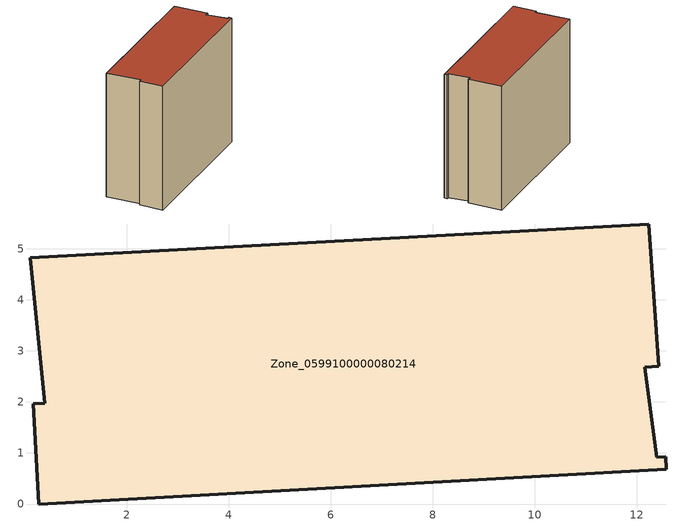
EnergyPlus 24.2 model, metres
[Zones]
Zone_0599100000080214
 floor ground (C_G): 12.58,0.68 0.27,0 0.16,1.96 0.39,1.98 0.1,4.83 12.23,5.49 12.43,2.7 12.15,2.69 12.39,0.92 12.56,0.93 z0
 wall outside (C_F): 12.43,2.7 12.23,5.49 0.1,4.83 0.39,1.98 0.16,1.96 0.27,0 12.58,0.68 12.56,0.93 12.39,0.92 12.15,2.69 12.43,2.7 z0:10.69
 roof outside (C_R): 12.39,0.92 12.15,2.69 12.43,2.7 12.23,5.49 0.1,4.83 0.39,1.98 0.16,1.96 0.27,0 12.58,0.68 12.56,0.93 z10.69
[BUILDING]
Pand.0599100000080214: North Axis=0; Terrain=City; Loads Convergence Tolerance Value=0.04; Temperature Convergence Tolerance Value=0.4; Solar Distribution=FullExterior; Maximum Number of Warmup Days=25; Minimum Number of Warmup Days=1
[Site:Location]
Rotterdam.The.Hague.AP_ZH_NLD Design_Conditions: Latitude=51.96; Longitude=4.45; Time Zone=1; Elevation=-4.5
[SITE:GROUNDTEMPERATURE:BUILDINGSURFACE]
18, 18, 18, 18, 18, 18, 18, 18, 18, 18, 18, 18
[MATERIAL] Thermal Absorptance=0.9; Solar Absorptance=0.7; Visible Absorptance=0.7
Name | Roughness | Thickness | Conductivity | Density | Specific Heat
G.TI.1946 | MediumSmooth | 0.15 | 1 | 540 | 1210
F.TI.1946 | Rough | 0.3 | 0.857143 | 1920 | 840
R.TI.1946 | MediumRough | 0.2 | 0.1 | 1500 | 1000
[CONSTRUCTION]
C_G: G.TI.1946
C_F: F.TI.1946
C_R: R.TI.1946
[ZONE]
Zone_0599100000080214: Type=1; Multiplier=1; Ceiling Height=Autocalculate; Volume=Autocalculate; Floor Area=autocalculate; Part of Total Floor Area=Yes
[ZONEINFILTRATION:DESIGNFLOWRATE]
Infil_Zone_0599100000080214: Zone or ZoneList or Space or SpaceList=Zone_0599100000080214; Schedule=AlwaysOn; Design Flow Rate Calculation Method=Flow/Area; Flow Rate per Floor Area=0.003; Constant Term Coefficient=1; Temperature Term Coefficient=0; Velocity Term Coefficient=0; Velocity Squared Term Coefficient=0
[HVACTEMPLATE:ZONE:IDEALLOADSAIRSYSTEM]
Zone_0599100000080214: Maximum Heating Supply Air Temperature=50; Minimum Cooling Supply Air Temperature=13; Maximum Heating Supply Air Humidity Ratio=0.0156; Minimum Cooling Supply Air Humidity Ratio=0.0077; Heating Limit=NoLimit; Cooling Limit=NoLimit; Dehumidification Control Type=ConstantSensibleHeatRatio; Cooling Sensible Heat Ratio=0.7; Dehumidification Setpoint=60; Humidification Control Type=None; Humidification Setpoint=30; Outdoor Air Method=None; Outdoor Air Flow Rate per Person=0.00944; Outdoor Air Flow Rate per Zone Floor Area=0; Outdoor Air Flow Rate per Zone=0; Demand Controlled Ventilation Type=None; Outdoor Air Economizer Type=NoEconomizer; Heat Recovery Type=None; Sensible Heat Recovery Effectiveness=0.7; Latent Heat Recovery Effectiveness=0.65
[ZONECONTROL:THERMOSTAT]
ThermostatControl_Zone_0599100000080214: Zone or ZoneList=Zone_0599100000080214; Control Type Schedule=DualSetpointControlType; Control 1=Thermostat_Zone_0599100000080214; Temperature Difference Between Cutout And Setpoint=0
[THERMOSTATSETPOINT:DUALSETPOINT]
Thermostat_Zone_0599100000080214: Heating Setpoint Temperature Schedule=HeatingSetpoint_Zone_0599100000080214; Cooling Setpoint Temperature Schedule=CoolingSetpoint_Zone_0599100000080214
[SCHEDULE:COMPACT]
HeatingSetpoint_Zone_0599100000080214: Through: 12/31, For: AllDays, Until: 24:00, 21
CoolingSetpoint_Zone_0599100000080214: Through: 12/31, For: AllDays, Until: 24:00, 24
DualSetpointControlType: Through: 12/31, For: AllDays, Until: 24:00, 4
AlwaysOn: Through: 12/31, For: AllDays, Until: 24:00, 1
